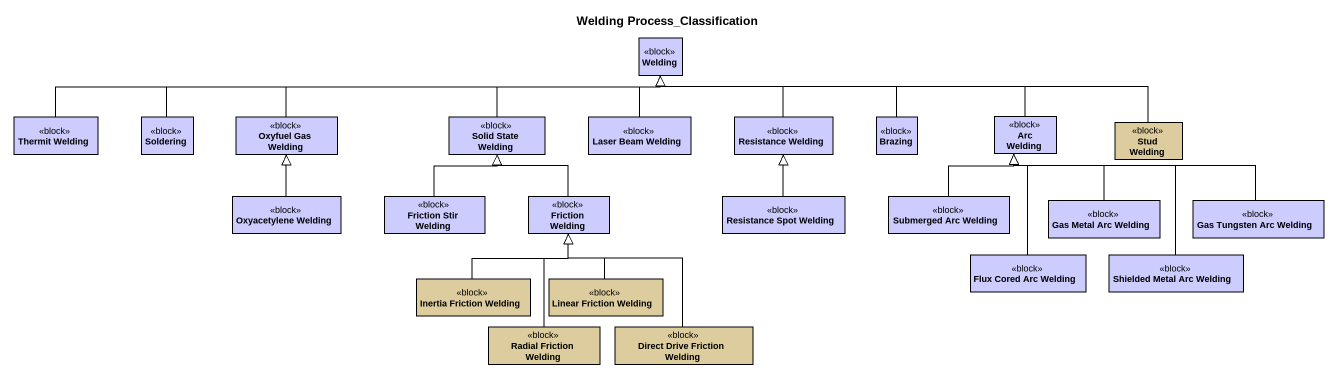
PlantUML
@startuml
title Welding Process_Classification
hide circle
hide empty members
class Welding <<block>> #CCCCFF
class "Thermit Welding" as Thermit_Welding <<block>> #CCCCFF
class Soldering <<block>> #CCCCFF
class "Oxyfuel Gas Welding" as Oxyfuel_Gas_Welding <<block>> #CCCCFF
class "Solid State Welding" as Solid_State_Welding <<block>> #CCCCFF
class "Laser Beam Welding" as Laser_Beam_Welding <<block>> #CCCCFF
class "Resistance Welding" as Resistance_Welding <<block>> #CCCCFF
class Brazing <<block>> #CCCCFF
class "Arc Welding" as Arc_Welding <<block>> #CCCCFF
class "Stud Welding" as Stud_Welding <<block>> #DDCD9E
class "Oxyacetylene Welding" as Oxyacetylene_Welding <<block>> #CCCCFF
class "Friction Stir Welding" as Friction_Stir_Welding <<block>> #CCCCFF
class "Friction Welding" as Friction_Welding <<block>> #CCCCFF
class "Resistance Spot Welding" as Resistance_Spot_Welding <<block>> #CCCCFF
class "Submerged Arc Welding" as Submerged_Arc_Welding <<block>> #CCCCFF
class "Gas Metal Arc Welding" as Gas_Metal_Arc_Welding <<block>> #CCCCFF
class "Gas Tungsten Arc Welding" as Gas_Tungsten_Arc_Welding <<block>> #CCCCFF
class "Inertia Friction Welding" as Inertia_Friction_Welding <<block>> #DDCD9E
class "Linear Friction Welding" as Linear_Friction_Welding <<block>> #DDCD9E
class "Flux Cored Arc Welding" as Flux_Cored_Arc_Welding <<block>> #CCCCFF
class "Shielded Metal Arc Welding" as Shielded_Metal_Arc_Welding <<block>> #CCCCFF
class "Radial Friction Welding" as Radial_Friction_Welding <<block>> #DDCD9E
class "Direct Drive Friction Welding" as Direct_Drive_Friction <<block>> #DDCD9E
Thermit_Welding -right-|> Welding
Soldering -right-|> Welding
Oxyfuel_Gas_Welding -right-|> Welding
Solid_State_Welding -right-|> Welding
Laser_Beam_Welding -up-|> Welding
Resistance_Welding -up-|> Welding
Brazing -left-|> Welding
Arc_Welding -left-|> Welding
Stud_Welding -left-|> Welding
Oxyacetylene_Welding -up-|> Oxyfuel_Gas_Welding
Friction_Stir_Welding -up-|> Solid_State_Welding
Friction_Welding -up-|> Solid_State_Welding
Resistance_Spot_Welding -up-|> Resistance_Welding
Submerged_Arc_Welding -up-|> Arc_Welding
Gas_Metal_Arc_Welding -up-|> Arc_Welding
Gas_Tungsten_Arc_Welding -left-|> Arc_Welding
Inertia_Friction_Welding -up-|> Friction_Welding
Linear_Friction_Welding -up-|> Friction_Welding
Flux_Cored_Arc_Welding -up-|> Arc_Welding
Shielded_Metal_Arc_Welding -up-|> Arc_Welding
Radial_Friction_Welding -up-|> Friction_Welding
Direct_Drive_Friction -up-|> Friction_Welding
@enduml
